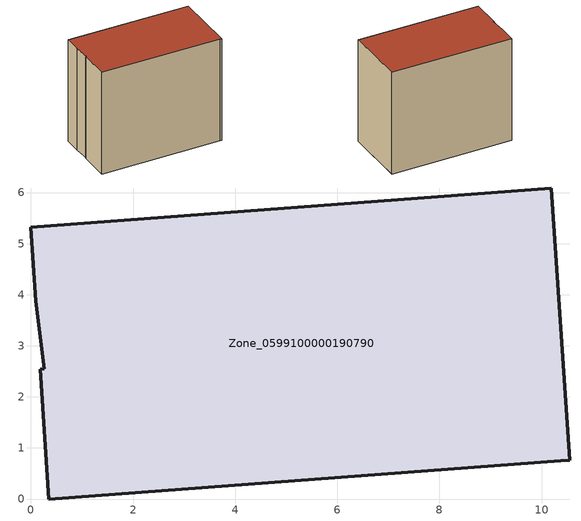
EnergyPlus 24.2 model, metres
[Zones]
Zone_0599100000190790
 floor ground (C_G): 0.27,2.55 0.09,3.88 0,5.32 10.19,6.09 10.55,0.76 10.38,0.75 0.35,0 0.18,2.54 z0
 wall outside (C_F): 10.55,0.76 10.19,6.09 0,5.32 0.09,3.88 0.27,2.55 0.18,2.54 0.35,0 10.38,0.75 10.55,0.76 z0:8.86
 roof outside (C_R): 0.09,3.88 0.27,2.55 0.18,2.54 0.35,0 10.38,0.75 10.55,0.76 10.19,6.09 0,5.32 z8.86
[BUILDING]
Pand.0599100000190790: North Axis=0; Terrain=City; Loads Convergence Tolerance Value=0.04; Temperature Convergence Tolerance Value=0.4; Solar Distribution=FullExterior; Maximum Number of Warmup Days=25; Minimum Number of Warmup Days=1
[Site:Location]
Rotterdam.The.Hague.AP_ZH_NLD Design_Conditions: Latitude=51.96; Longitude=4.45; Time Zone=1; Elevation=-4.5
[SITE:GROUNDTEMPERATURE:BUILDINGSURFACE]
18, 18, 18, 18, 18, 18, 18, 18, 18, 18, 18, 18
[MATERIAL] Thermal Absorptance=0.9; Solar Absorptance=0.7; Visible Absorptance=0.7
Name | Roughness | Thickness | Conductivity | Density | Specific Heat
G.TI.1946-1964 | MediumSmooth | 0.15 | 1 | 540 | 1210
F.TI.1946-1964 | Rough | 0.3 | 0.857143 | 1920 | 840
R.TI.1946-1964 | MediumRough | 0.2 | 0.277778 | 1500 | 1000
[CONSTRUCTION]
C_G: G.TI.1946-1964
C_F: F.TI.1946-1964
C_R: R.TI.1946-1964
[ZONE]
Zone_0599100000190790: Type=1; Multiplier=1; Ceiling Height=Autocalculate; Volume=Autocalculate; Floor Area=autocalculate; Part of Total Floor Area=Yes
[ZONEINFILTRATION:DESIGNFLOWRATE]
Infil_Zone_0599100000190790: Zone or ZoneList or Space or SpaceList=Zone_0599100000190790; Schedule=AlwaysOn; Design Flow Rate Calculation Method=Flow/Area; Flow Rate per Floor Area=0.003; Constant Term Coefficient=1; Temperature Term Coefficient=0; Velocity Term Coefficient=0; Velocity Squared Term Coefficient=0
[HVACTEMPLATE:ZONE:IDEALLOADSAIRSYSTEM]
Zone_0599100000190790: Maximum Heating Supply Air Temperature=50; Minimum Cooling Supply Air Temperature=13; Maximum Heating Supply Air Humidity Ratio=0.0156; Minimum Cooling Supply Air Humidity Ratio=0.0077; Heating Limit=NoLimit; Cooling Limit=NoLimit; Dehumidification Control Type=ConstantSensibleHeatRatio; Cooling Sensible Heat Ratio=0.7; Dehumidification Setpoint=60; Humidification Control Type=None; Humidification Setpoint=30; Outdoor Air Method=None; Outdoor Air Flow Rate per Person=0.00944; Outdoor Air Flow Rate per Zone Floor Area=0; Outdoor Air Flow Rate per Zone=0; Demand Controlled Ventilation Type=None; Outdoor Air Economizer Type=NoEconomizer; Heat Recovery Type=None; Sensible Heat Recovery Effectiveness=0.7; Latent Heat Recovery Effectiveness=0.65
[ZONECONTROL:THERMOSTAT]
ThermostatControl_Zone_0599100000190790: Zone or ZoneList=Zone_0599100000190790; Control Type Schedule=DualSetpointControlType; Control 1=Thermostat_Zone_0599100000190790; Temperature Difference Between Cutout And Setpoint=0
[THERMOSTATSETPOINT:DUALSETPOINT]
Thermostat_Zone_0599100000190790: Heating Setpoint Temperature Schedule=HeatingSetpoint_Zone_0599100000190790; Cooling Setpoint Temperature Schedule=CoolingSetpoint_Zone_0599100000190790
[SCHEDULE:COMPACT]
HeatingSetpoint_Zone_0599100000190790: Through: 12/31, For: AllDays, Until: 24:00, 21
CoolingSetpoint_Zone_0599100000190790: Through: 12/31, For: AllDays, Until: 24:00, 24
DualSetpointControlType: Through: 12/31, For: AllDays, Until: 24:00, 4
AlwaysOn: Through: 12/31, For: AllDays, Until: 24:00, 1
